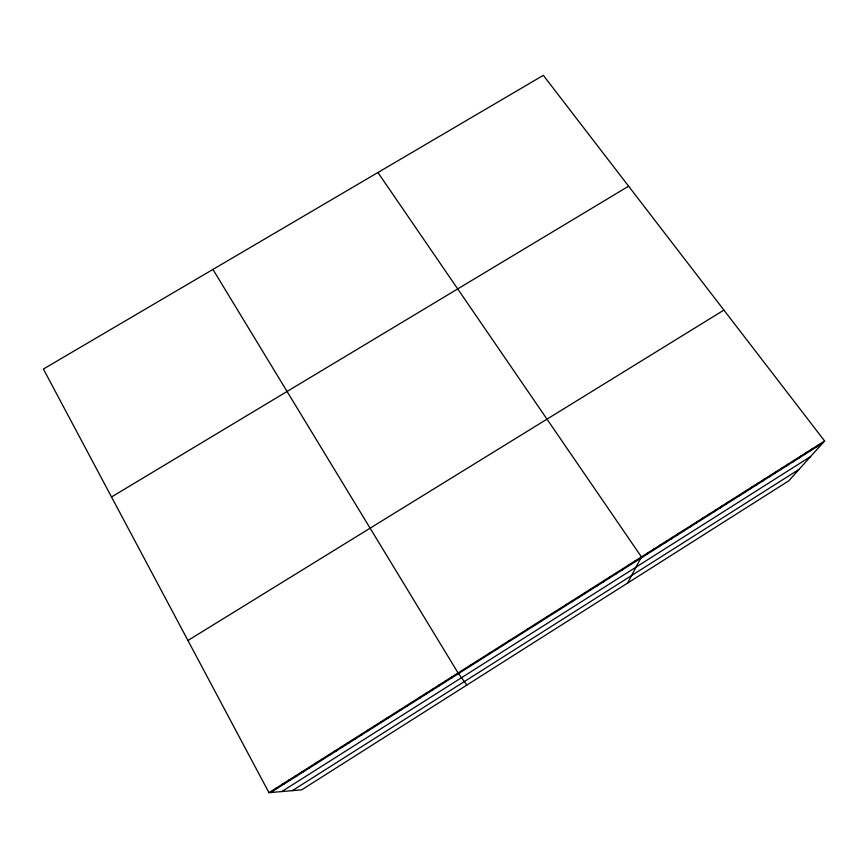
<?xml version="1.0" encoding="UTF-8"?>
<svg xmlns="http://www.w3.org/2000/svg" width="868" height="868" viewBox="0 0 868 868"><rect width="100%" height="100%" fill="white"/><g stroke="black" fill="none" stroke-linecap="round" stroke-linejoin="round"><path stroke-width="1.3" d="M534.59 625.448L534.634 624.515M540.883 621.466L540.97 620.501M547.176 617.484L547.296 616.497M553.458 613.502L553.621 612.493M559.73 609.531L559.936 608.501M566.001 605.56L566.24 604.508M572.262 601.6L572.544 600.515M578.522 597.64L578.837 596.533M584.772 593.69L585.13 592.551M591.01 589.73L591.412 588.569M597.249 585.791L597.694 584.598M603.477 581.842L603.954 580.627M609.694 577.904L610.226 576.667M615.911 573.965L616.475 572.706M622.128 570.037L622.725 568.757M628.323 566.11L628.964 564.797M634.53 562.193L635.202 560.858M627.575 583.09L641.43 556.909L377.916 172.504M646.877 554.37L647.636 552.992M653.029 550.475L653.821 549.064M659.17 546.59L660.005 545.158M665.311 542.695L666.19 541.241M671.441 538.811L672.364 537.335M677.572 534.938L678.526 533.429M683.691 531.064L684.689 529.534M689.81 527.191L690.841 525.639M695.919 523.328L696.982 521.755M702.017 519.465L703.123 517.86M708.114 515.603L709.254 513.986M714.201 511.751L715.384 510.102M720.288 507.899L721.503 506.228M726.364 504.048L727.623 502.355M732.429 500.207L733.731 498.492M738.494 496.366L739.829 494.63M744.56 492.536L745.927 490.767M750.603 488.706L752.014 486.915M756.657 484.876L758.1 483.064M762.69 481.056L764.176 479.223M768.722 477.237L770.252 475.382M774.755 473.418L776.307 471.541M780.777 469.61L782.372 467.711M786.788 465.801L788.426 463.881M792.799 462.004L794.47 460.051M798.799 458.195L800.502 456.232M804.788 454.409L806.535 452.412M810.777 450.611L812.567 448.593M816.766 446.825L818.589 444.785M824.6 440.977L788.752 480.829L301.684 789.837L268.961 792.668L43.4 369.03L543.325 75.332L824.6 440.977L268.961 792.668M281.796 791.562L810.582 456.557M292.31 790.65L799.07 469.36M270.664 792.527L822.745 443.038M187.933 640.486L723.912 310.093M111.527 496.973L628.606 186.197M275.579 788.48L277.239 788.361M282.198 784.292L283.803 784.205M288.794 780.115L290.368 780.05M295.402 775.938L296.921 775.894M301.988 771.76L303.474 771.75M308.574 767.594L310.017 767.616M315.149 763.439L316.549 763.482M321.724 759.272L323.07 759.348M328.288 755.117L329.59 755.214M334.842 750.972L336.1 751.091M341.384 746.827L342.61 746.979M347.927 742.683L349.11 742.867M354.469 738.549L355.598 738.755M360.99 734.415L362.086 734.654M367.511 730.292L368.564 730.552M374.032 726.169L375.03 726.451M380.531 722.046L381.497 722.36M387.03 717.934L387.953 718.27M393.529 713.821L394.408 714.19M400.018 709.72L400.853 710.111M406.495 705.619L407.287 706.042M412.962 701.518L413.711 701.962M419.428 697.427L420.134 697.905M425.884 693.337L426.557 693.836M432.34 689.257L432.958 689.778M438.785 685.178L439.371 685.731M445.219 681.109L445.761 681.684M451.653 677.029L452.152 677.637M466.832 685.058L458.076 672.971L212.931 269.427M464.488 668.903L464.912 669.564M470.901 664.845L471.281 665.528M477.302 660.798L477.639 661.503M483.704 656.75L483.997 657.477M490.094 652.703L490.344 653.463M496.474 648.667L496.68 649.448M502.854 644.631L503.017 645.434M509.223 640.595L509.342 641.43M515.581 636.57L515.668 637.427M521.939 632.544L521.983 633.434M528.286 628.53L528.286 629.441"/></g></svg>
